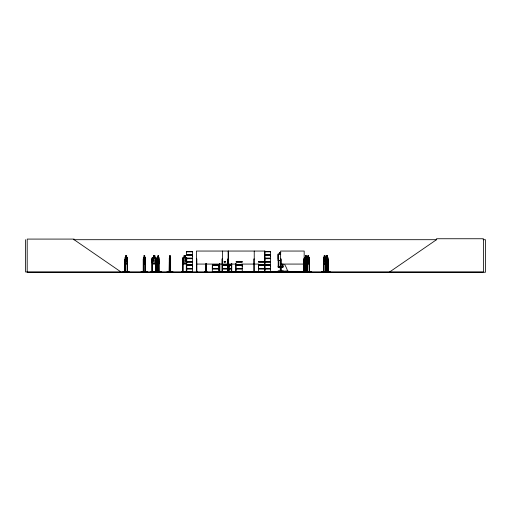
<?xml version="1.0" encoding="UTF-8"?>
<svg xmlns="http://www.w3.org/2000/svg" width="511" height="511" viewBox="0 0 511 511"><rect width="100%" height="100%" fill="white"/><g stroke="black" fill="none" stroke-linecap="round" stroke-linejoin="round"><path stroke-width="0.77" d="M192.462 266.87L192.462 265.369L186.374 265.369M192.462 256.624L192.462 255.13L186.374 255.13M218.414 268.364L212.321 268.364L212.327 266.87M218.408 266.87L218.408 265.369M229.311 266.87L229.311 265.369L229.311 268.364M242.246 266.87L242.246 265.369L236.159 265.369M258.496 268.364L258.496 266.87M270.606 266.87L270.606 265.369L264.928 265.369M270.606 256.624L270.606 255.13L264.928 255.13M262.213 271.973L269.616 271.737M278.693 260.22L278.667 267.112L278.195 267.112L278.24 254.088L278.712 254.095M170.489 263.874L170.623 262.277L170.54 263.874L169.467 263.874M158.832 263.874L158.825 257.416M159.036 262.277L158.883 263.874L157.675 263.874L157.541 262.277M166.803 271.973L172.916 271.737M155.031 271.941L161.374 271.973M186.362 271.858L186.419 258.962M236.133 263.555L236.108 271.948L242.259 271.852L242.246 268.965L236.159 268.965M258.47 271.973L258.489 268.965L264.583 268.965M145.111 263.874L145.335 262.284M145.38 262.284L145.156 263.874L143.585 263.874M306.766 263.874L307.041 262.277L306.817 263.874L305.08 263.874L304.856 257.985L305.086 257.416L305.623 257.416M309.411 262.284L309.117 263.874L307.424 263.874L307.226 262.277L307.475 263.874M325.405 263.874L325.673 262.277L325.45 263.874L323.712 263.874M327.755 263.874L328.049 262.284M141.03 271.737L147.5 271.737M170.457 260.993L170.24 262.277L169.831 262.277L169.831 257.467M302.748 271.737L311.684 271.737M307.002 271.973L306.97 271.507M307.105 271.941L307.06 257.978L306.753 257.467L305.093 257.467M309.455 271.941L309.538 258.962L309.187 258.962L309.168 271.98M321.381 271.737L330.317 271.737M323.623 271.948L323.77 257.416M325.641 271.973L325.609 271.507M325.743 271.941L325.826 258.962M327.985 271.948L328.049 257.978L327.736 257.467L326.082 257.467M158.787 260.993L158.544 262.277L158.084 262.277L158.084 257.467M127.277 263.874L127.635 257.978L127.258 257.467L125.163 257.467M127.635 262.284L127.322 263.874L125.138 263.874L124.856 262.284L125.182 263.874M122.717 271.737L129.551 271.941M169.294 271.98L169.333 257.985L169.818 257.416M169.397 258.01L169.524 257.467L170.527 257.467M157.535 271.98L157.522 257.985L158.084 257.416M152.546 263.823L152.054 262.284L152.514 263.874L155.791 263.874L156.264 257.978L155.746 257.416L154.846 257.416M155.791 263.874L156.264 262.284M186.374 263.874L186.834 262.277L186.343 263.823L183.136 263.823M143.419 271.98L143.387 257.985L144.083 257.416M143.431 257.985L143.642 257.416M150.713 271.737L161.291 271.98M181.328 271.737L188.048 271.941M204.553 271.98L206.968 271.711L204.515 271.941M206.936 271.731L204.521 271.731M281.567 271.941L279.46 271.731L281.574 271.916M305.131 257.416L304.958 271.98M307.481 257.416L307.322 271.941M326.606 257.416L326.069 257.416L325.839 257.985L325.852 271.98M326.12 257.416L325.89 257.985M218.408 268.965L218.414 271.852L212.308 271.973M258.432 271.903L270.619 271.858L270.613 268.965L264.928 268.965M196.313 271.916L196.869 271.507M219.353 271.718L219.443 263.555M227.849 271.973L227.932 258.962L228.628 258.962L228.577 271.98M228.053 271.948L228.187 251.048M238.867 271.941L238.822 271.577M125.195 257.416L124.914 271.98M144.102 257.467L143.776 260.993L144.102 262.277L144.709 262.277L145.035 258.004L144.734 255.813L144.032 255.813M326.586 257.467L326.222 258.004L326.248 271.98M152.099 271.507L152.099 271.98L152.054 257.985L152.527 257.416L153.479 257.416L153.453 255.813L154.871 255.813L154.871 257.416M183.136 257.416L182.67 257.985L183.123 263.874M184.132 257.467L183.436 258.004L183.436 260.993L184.132 262.277L185.436 262.277L186.132 260.993L186.132 258.004L185.436 257.467L185.41 255.864L184.107 255.864L184.132 257.467L184.088 255.813M389.599 271.98L436.509 239.697L436.509 238.746L483.412 238.746L483.412 271.98L25.55 271.98L25.55 239.697M73.507 239.697L436.752 239.697M483.055 239.697L485.45 239.697L485.45 272.254L27.198 272.254L27.198 239.084L74.108 239.084L74.108 239.697L121.011 271.98M186.374 251.521L192.475 251.521M264.922 251.521L270.619 251.521M264.922 251.629L270.619 251.629L270.606 254.529L264.928 254.529M186.381 251.821L192.462 251.821M264.934 251.821L270.606 251.821M279.824 254.05L279.824 252.453L280.89 252.453M280.795 254.076L278.003 254.076L278.003 260.591L280.795 260.591M186.336 254.734L192.513 254.734M264.89 254.734L270.651 254.734M186.336 254.919L192.513 254.919M264.89 254.919L270.651 254.919M169.767 255.813L170.252 255.813L170.457 258.004L170.489 271.98M184.062 255.813L185.487 255.813L185.436 257.467M307.43 257.416L307.973 257.416L307.922 255.813L308.689 255.813L308.689 257.416L309.155 257.416M323.719 257.416L324.261 257.416L324.21 255.813L324.977 255.813L324.977 257.416L325.673 258.004L325.699 271.98M125.802 255.864L126.69 255.864M144.057 255.864L144.709 255.864M153.498 255.864L154.827 255.864M158.033 255.864L158.544 255.864M169.78 255.864L170.24 255.864L170.189 257.467M305.597 255.864L306.319 255.864M307.948 255.864L308.67 255.864M324.236 255.864L324.958 255.864M326.586 255.864L327.302 255.864M170.169 256.132L170.169 256.669M125.15 257.416L125.815 257.416M126.677 257.416L127.309 257.416M144.683 257.416L145.15 257.416M158.506 257.416L159.036 258.004L159.049 271.98M170.201 257.416L170.533 257.416M183.11 257.416L184.088 257.416M185.455 257.416L186.387 257.416L186.879 257.978M306.293 257.416L306.811 257.416M327.283 257.416L328.024 258.004M143.604 257.467L145.143 257.467M152.521 257.467L155.753 257.467M157.688 257.467L158.87 257.467M183.136 257.467L186.368 257.467M307.443 257.467L309.149 257.467M323.731 257.467L325.437 257.467M152.054 257.985L152.106 262.277M156.238 257.978L156.162 271.98M169.333 257.985L169.384 271.98M170.476 257.467L170.693 257.978L170.482 257.416M158.084 258.004L158.544 258.004M186.374 258.119L192.468 258.119L192.468 255.13M264.928 258.119L270.613 258.119L270.613 255.13M186.336 258.33L192.513 258.33M264.89 258.33L270.651 258.33M186.336 258.515L192.513 258.515M264.89 258.515L270.651 258.515M186.374 258.726L192.468 258.726L192.468 261.606L186.381 261.53M264.928 258.726L270.613 258.726L270.613 261.606L264.922 261.606L270.606 261.53M127.169 258.962L127.558 258.962M145.309 258.962L145.111 271.98M155.727 258.962L156.194 258.962M169.441 258.962L169.147 271.98M182.561 258.962L183.027 258.962L182.989 271.98M186.802 258.962L186.336 258.962L186.291 271.98M196.377 258.962L196.824 258.962L196.869 271.98M222.426 258.962L221.985 258.962L221.934 271.98M254.235 258.962L253.788 258.962L253.839 271.98M264.57 258.962L265.03 258.962M303.706 258.962L304.179 258.962M304.888 258.962L305.239 258.962M307.59 258.962L306.843 258.962L306.817 271.98M323.527 258.962L323.878 258.962M326.222 258.962L325.475 258.962L325.456 271.98M278.712 260.514L280.226 260.463M158.084 260.993L158.544 260.993M192.475 261.613L186.317 261.689L192.475 261.734M224.112 261.766L225.485 261.76M236.152 261.766L242.259 261.766M258.483 261.766L264.589 261.766M264.922 261.734L270.619 261.734M186.374 261.875L192.475 261.868L192.462 264.768L186.374 264.768M224.112 261.887L225.479 261.887M236.152 261.868L242.259 261.875M258.483 261.875L264.589 261.887M264.922 261.875L270.619 261.887L270.606 264.768L264.928 264.768M186.381 262.06L192.462 262.06M224.125 262.06L225.485 262.06M236.165 262.06L242.246 262.06M258.496 262.06L264.577 262.06M264.934 262.06L270.606 262.06M143.387 262.284L143.636 263.874M169.333 262.284L169.518 263.874M304.856 262.284L305.124 263.874M323.489 262.284L323.763 263.874M327.8 263.874L326.063 263.874L325.89 262.284M125.163 263.823L127.296 263.823M145.143 263.823L143.604 263.823L143.457 262.277M152.521 263.823L155.753 263.823M157.688 263.823L158.87 263.823M170.527 263.823L169.473 263.823L169.397 262.277M305.093 263.823L306.798 263.823M307.443 263.823L309.149 263.823M323.731 263.823L325.437 263.823M326.082 263.823L327.787 263.823M183.098 263.874L186.4 263.874M196.384 264.072L236.082 264.072M241.607 264.072L258.713 264.072M280.628 264.072L304.179 264.072M212.321 264.768L218.414 264.768M223.224 264.768L230.857 264.768M236.159 264.768L242.252 264.768M258.489 264.768L264.583 264.768M186.336 264.979L192.513 264.979M212.276 264.979L218.453 264.979M223.186 264.979L230.902 264.979M236.114 264.979L242.291 264.979M258.445 264.979L264.621 264.979M264.89 264.979L270.651 264.979M186.336 265.164L192.513 265.164M212.276 265.164L218.453 265.164M223.186 265.164L230.902 265.164M236.114 265.164L242.291 265.164M258.445 265.164L264.621 265.164M264.89 265.164L270.651 265.164M223.224 265.369L230.857 265.369M264.583 265.369L258.489 265.369L258.489 268.364L264.583 268.364M278.706 266.078L278.163 266.078L278.163 267.164L283.049 267.164L283.049 266.078L282.506 266.078M278.706 266.895L282.506 266.895M186.374 268.364L192.468 268.364L192.468 265.369M223.224 268.364L230.857 268.364M236.159 268.364L242.252 268.364L242.252 265.369M264.928 268.364L270.613 268.364L270.613 265.369M186.336 268.569L192.513 268.569M212.276 268.569L218.453 268.569M223.186 268.569L230.902 268.569M236.114 268.569L242.291 268.569M258.445 268.569L264.621 268.569M264.89 268.569L270.651 268.569M186.336 268.754L192.513 268.754M212.276 268.754L218.453 268.754M223.186 268.754L230.902 268.754M236.114 268.754L242.291 268.754M258.445 268.754L264.621 268.754M264.89 268.754L270.651 268.754M186.374 268.965L192.468 268.965L192.468 271.852L185.634 271.916L192.462 271.769M218.414 268.965L212.321 268.965L212.321 271.852M223.224 268.965L230.857 268.965M280.213 270.9L280.686 270.9M283.183 271.98L283.183 271.034L278.029 271.054L278.029 271.98L278.048 271.188L283.183 271.169M283.164 271.188L282.934 271.961M124.658 271.507L125.138 271.507M127.124 271.507L127.603 271.507M143.176 271.507L143.578 271.98L143.553 258.962L143.221 258.962L143.214 271.98M145.354 271.507L144.958 271.98M151.901 271.507L152.457 271.507M156.238 271.507L155.683 271.507L155.683 271.98M157.35 271.507L157.72 271.507M158.697 271.507L159.074 271.507M169.122 271.507L169.454 271.98M170.304 271.507L170.661 271.507M186.291 271.507L186.802 271.507L186.847 271.98M206.272 271.507L205.167 271.577L205.167 271.98M304.85 271.507L305.278 271.507M306.798 271.507L307.628 271.507M309.149 271.507L309.577 271.507L309.564 271.98M323.489 271.507L323.917 271.507M325.437 271.507L326.267 271.507M327.787 271.507L328.215 271.507M219.934 271.641L223.735 271.641L223.735 271.98M231.841 271.641L235.641 271.641M254.267 271.711L254.235 251.048M277.192 271.98L283.701 271.98M161.297 271.737L154.993 271.98M212.327 271.769L218.408 271.769M223.23 271.769L230.851 271.769M236.165 271.769L242.246 271.769M258.496 271.769L270.606 271.769M230.863 271.852L223.211 271.973M265.107 271.941L265.081 271.507M305.284 271.941L305.239 258.004L305.572 255.813L306.345 255.813L306.632 260.993L306.268 262.277L305.597 262.277L305.239 260.993M303.374 271.973L303.298 271.577M229.65 271.941L227.235 271.941M157.439 271.941L157.458 271.507M325.973 271.948L326.024 258.962M324.907 257.467L325.264 260.993L324.907 262.277L324.236 262.277L323.878 258.004L324.261 255.813M308.618 257.467L308.983 260.993L308.618 262.277L307.948 262.277L307.59 258.004L307.973 255.813M127.271 257.416L127.603 258.004L127.552 271.98M158.544 257.467L158.717 271.98M325.398 257.416L325.628 258.004M309.11 257.416L309.411 271.98L309.321 271.507M306.76 257.416L307.041 258.004M145.105 257.416L145.316 271.98M326.222 260.993L326.586 262.277L327.257 262.277L327.615 260.993L327.283 255.813M326.063 271.954L326.075 258.962M307.424 271.954L307.392 263.555M325.865 262.277L326.114 263.874M328.196 271.98L328.177 258.962L327.826 258.962L327.807 271.98M327.953 271.507L327.953 271.98M327.327 257.416L327.327 255.813L326.561 255.813L326.561 257.416M326.606 255.813L326.631 257.467M324.932 255.813L324.958 257.467M323.878 263.555L323.897 271.98M308.644 255.813L308.67 257.467M307.59 263.555L307.609 271.98M307.437 258.962L307.462 271.98M307.188 258.962L307.124 271.98M305.623 255.813L305.648 257.467M305.086 258.962L305.112 271.98L305.041 258.962M304.224 271.98L304.224 271.507L213.847 271.577L213.847 271.98M304.154 271.98L304.179 251.048L280.628 251.048L280.59 271.98L280.558 258.962L281.031 258.962L281.076 271.98M304.102 258.962L304.051 271.98M303.847 271.507L303.841 271.98M303.783 258.962L303.738 271.98M303.662 271.507L303.662 271.98M288.913 271.98L288.913 271.239L286.019 271.034L282.334 271.239L282.334 271.98M283.024 264.078L283.024 267.144M282.909 271.169L282.909 271.98M282.551 264.078L282.506 267.164M280.954 258.962L280.922 271.98L280.884 271.507M280.807 266.212L280.807 267.572M280.699 271.507L280.699 271.98M280.245 260.086L280.213 271.711M280.143 252.773L280.143 253.303M279.875 252.504L279.875 254.108M278.687 266.078L278.706 267.164M278.297 271.169L278.297 271.98M278.22 254.625L278.22 258.924M268.409 271.98L268.345 271.507L268.281 271.98M268.224 271.507L268.211 271.98M268.039 271.507L268.051 271.98M267.936 271.98L267.981 271.507L267.853 271.98M264.973 271.98L265.03 251.048L196.384 251.048L196.428 271.98M264.736 258.962L264.736 271.98M264.634 271.507L264.647 271.98M264.57 251.048L264.564 271.98M264.449 271.507L264.468 271.98M264.296 271.507L264.283 271.98M264.181 271.507L264.098 271.98M256.433 271.577L256.433 271.98M256.037 271.577L256.037 271.98M255.481 271.577L255.481 271.98M254.178 271.507L254.178 271.98M253.743 271.507L253.737 271.98M239.774 271.577L239.774 271.98M239.423 271.507L239.474 271.98M239.372 271.507L239.372 271.98M239.033 271.507L239.033 271.98M238.931 271.507L238.944 271.98M236.082 271.507L236.082 271.98M235.692 263.555L235.743 271.98M235.641 271.507L235.641 271.98M231.841 271.507L231.841 271.98M231.79 263.555L231.739 271.98M231.4 271.507L231.4 271.98M231.349 263.555L231.298 271.98M229.311 268.965L229.318 271.852M228.679 271.507L228.679 271.98M228.449 271.507L228.449 271.98L228.315 251.048M228.238 271.507L228.264 271.98M228.021 258.962L228.072 271.98M225.6 271.577L225.6 271.98M225.127 271.577L225.127 271.98M224.278 271.507L224.297 271.98L224.176 271.507M223.837 271.507L223.786 271.98M222.924 271.577L222.924 271.98M222.477 271.507L222.464 271.98L222.426 251.048M222.036 271.507L222.036 271.98M219.941 271.507L219.934 271.98M219.89 263.555L219.839 271.98M219.494 271.507L219.5 271.98M218.408 268.364L218.414 265.369L212.321 265.369L212.321 268.364M214.326 271.577L214.326 271.98M206.227 263.663L206.189 271.98L206.144 263.663M205.901 271.507L205.914 271.98M205.844 263.663L205.792 271.98M205.716 271.507L205.716 271.98M196.767 271.507L196.767 271.98M186.719 258.962L186.783 271.98M186.656 271.507L186.662 271.98M186.477 271.507L186.489 271.98M183.072 271.98L183.072 271.507L182.516 271.507L182.516 271.98M182.944 258.962L182.887 271.98M182.702 271.507L182.714 271.98M182.644 258.962L182.58 271.98M170.636 257.978L170.623 271.98M170.565 271.507L170.54 271.98M170.342 263.555L170.329 271.98M169.818 255.813L169.78 257.467M158.934 271.507L158.959 271.98M158.895 258.962L158.883 271.98M158.544 263.874L158.557 255.813L158.014 255.813L158.033 257.467M158.065 255.813L158.084 263.874M157.701 271.98L157.382 258.962L157.401 271.98M156.111 258.962L156.111 271.98M155.868 271.507L155.881 271.98M155.81 258.962L155.766 271.98M154.846 255.813L154.827 257.467L155.523 258.004L155.523 260.993L154.827 262.277L153.524 262.277L152.827 260.993L152.827 258.004L153.524 257.467L153.479 255.813M152.457 271.98L152.412 258.962L151.946 258.962L151.946 271.98M152.329 258.962L152.374 271.98M152.265 271.507L152.272 271.98M145.175 271.507L145.175 271.98M144.977 262.022L144.971 271.98M144.083 255.813L144.057 257.467M143.355 271.507L143.355 271.98M127.418 262.788L127.418 271.98M127.309 258.962L127.36 271.98M127.277 271.507L127.277 271.98M127.169 262.788L127.137 271.98M125.815 255.813L125.387 260.993L125.847 262.277L126.69 262.277L127.15 258.004L126.69 257.467L126.677 255.813L125.77 255.813L125.77 257.416M125.125 271.98L125.093 258.962L124.703 258.962L124.678 271.98M124.952 262.022L124.984 271.98M124.812 271.507L124.812 271.98M284.736 264.66A189.07 8.227 51.9 0 1 286.614 271.271M323.731 271.916L323.68 258.962L323.75 271.98M192.475 251.629L186.374 251.642L186.381 254.529L192.468 254.529L192.468 251.642M126.543 256.132L125.993 256.132L125.993 256.669L126.543 256.669L126.543 256.132M144.6 256.132L144.211 256.669L144.6 256.132M154.59 256.132L153.754 256.132L153.754 256.669L154.59 256.669L154.59 256.132M158.461 256.132L158.167 256.669L158.461 256.132M185.206 256.132L184.369 256.132L184.369 256.669L185.206 256.669L185.206 256.132M306.153 256.132L305.719 256.132L305.719 256.669L306.153 256.669L306.153 256.132M308.497 256.132L308.069 256.132L308.069 256.669L308.497 256.669L308.497 256.132M324.785 256.132L324.357 256.132L324.357 256.669L324.785 256.669L324.785 256.132M327.136 256.132L326.708 256.132L326.708 256.669L327.136 256.669L327.136 256.132M126.69 258.004L125.847 258.004L125.847 260.993L126.69 260.993L126.69 258.004M144.709 258.004L144.102 258.004L144.102 260.993L144.709 260.993L144.709 258.004M154.827 258.004L153.524 258.004L153.524 260.993L154.827 260.993L154.827 258.004M170.24 258.004L169.831 258.004L169.831 260.993L170.24 260.993L170.24 258.004M185.436 258.004L184.132 258.004L184.132 260.993L185.436 260.993L185.436 258.004M306.268 258.004L305.597 258.004L305.597 260.993L306.268 260.993L306.268 258.004M308.618 258.004L307.948 258.004L307.948 260.993L308.618 260.993L308.618 258.004M324.907 258.004L324.236 258.004L324.236 260.993L324.907 260.993L324.907 258.004M327.257 258.004L326.586 258.004L326.586 260.993L327.257 260.993L327.257 258.004"/></g></svg>
